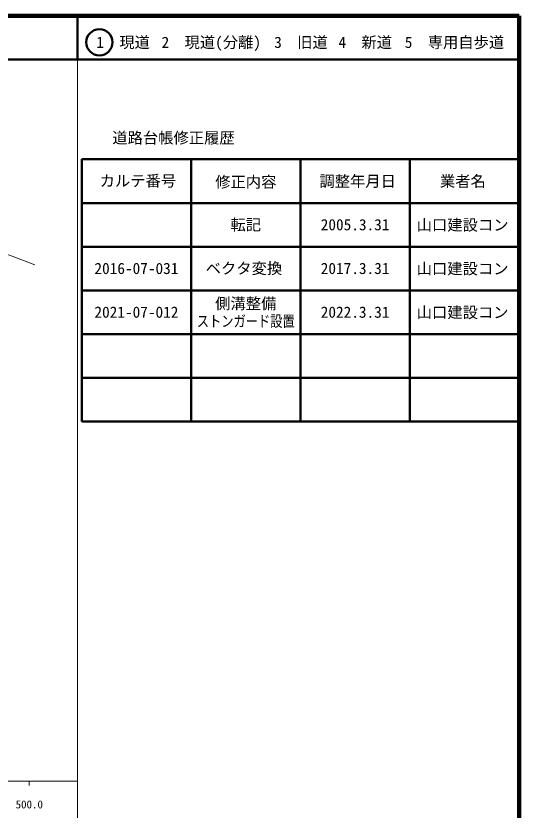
# Model space of a CAD drawing. Units: millimetres on the paper, enlarged 1000 times. Extents: x 40000 to 680000, y 20000 to 380000.
# Drawn here: x 564938 to 680000, y 198357 to 380000 of the extents above; entities that cross this region are included whole.
import ezdxf
from ezdxf.enums import TextEntityAlignment as Align

# ---------------------------------------------------------------- set-up
doc = ezdxf.new("R2010")
doc.units = ezdxf.units.MM
doc.header["$LTSCALE"] = 1000
for name, color, linetype, lineweight in [('M-BMK-SRVR', 3, 'Continuous', 13), ('M-TTL', 2, 'Continuous', 140), ('M-TTL-BAND', 7, 'Continuous', 13), ('M-TTL-FRAM', 2, 'Continuous', 50), ('M-TTL-LINE', 7, 'Continuous', 50)]:
    doc.layers.add(name, color=color, linetype=linetype, lineweight=lineweight)
doc.layers.add('M-TTL-TXT', color=7, linetype='Continuous')
doc.styles.add('ＭＳ ゴシック', font='')
doc.styles.get('ＭＳ ゴシック').set_extended_font_data('MS Gothic')

msp = doc.modelspace()

# ---------------------------------------------------------------- linework, layer by layer
at = {"layer": 'M-BMK-SRVR'}
msp.add_line((569303, 323033), (545930, 331906), dxfattribs=at)
at = {"layer": 'M-TTL'}
for p, q in [((680000, 380000), (40000, 380000)), ((680000, 20000), (680000, 380000))]:
    msp.add_line(p, q, dxfattribs=at)
at = {"layer": 'M-TTL-BAND'}
for p, q in [((579000, 20000), (579000, 370000)), ((40000, 205000), (579000, 205000)), ((568000, 205000), (568000, 204000))]:
    msp.add_line(p, q, dxfattribs=at)
at = {"layer": 'M-TTL-FRAM'}
for p, q in [((580000, 347197), (580000, 287197)), ((580000, 347197), (680000, 347197)), ((580000, 287197), (680000, 287197))]:
    msp.add_line(p, q, dxfattribs=at)
at = {"layer": 'M-TTL-LINE'}
for p, q in [((579000, 380000), (579000, 370000)), ((40000, 370000), (680000, 370000)), ((605000, 347197), (605000, 287197)), ((630000, 347197), (630000, 287197)), ((655000, 347197), (655000, 287197)), ((580000, 337197), (680000, 337197)), ((580000, 327197), (680000, 327197)), ((580000, 317197), (680000, 317197)), ((580000, 307197), (680000, 307197)), ((580000, 297197), (680000, 297197))]:
    msp.add_line(p, q, dxfattribs=at)
msp.add_circle((584031, 373958), 3000, dxfattribs=at)

# ---------------------------------------------------------------- texts
at = {"layer": 'M-TTL-BAND', "style": 'ＭＳ ゴシック'}
msp.add_text('500.0', height=1833, dxfattribs=at).set_placement((568000, 198195), align=Align.BOTTOM_CENTER)
at = {"layer": 'M-TTL-TXT', "style": 'ＭＳ ゴシック'}
for s, p in [('1\u3000現道', (589448, 373958)), ('2\u3000現道(分離)', (609619, 373958)), ('3\u3000旧道', (630121, 373958)), ('4\u3000新道', (644824, 373958)), ('5\u3000専用自歩道', (665228, 373958)), ('道路台帳修正履歴', (600968, 352113)), ('カルテ番号', (592839, 342277)), ('修正内容', (617509, 342023)), ('調整年月日', (643089, 342197)), ('業者名', (667134, 342197)), ('転記', (617500, 332245)), ('2005.3.31', (642500, 332245)), ('山口建設コン', (667077, 332189)), ('2016-07-031', (592500, 322245)), ('ベクタ変換', (617077, 322265)), ('2017.3.31', (642500, 322245)), ('山口建設コン', (667077, 322189)), ('側溝整備', (617500, 314232)), ('2021-07-012', (592500, 312245)), ('2022.3.31', (642500, 312245)), ('山口建設コン', (667077, 312189))]:
    msp.add_text(s, height=2566, dxfattribs=at).set_placement(p, align=Align.MIDDLE_CENTER)
at = {"layer": 'M-TTL-TXT', "style": 'ＭＳ ゴシック', "width": 0.8}
msp.add_text('ストンガード設置', height=2566, dxfattribs=at).set_placement((617500, 310180), align=Align.MIDDLE_CENTER)

doc.saveas('drawing.dxf')
